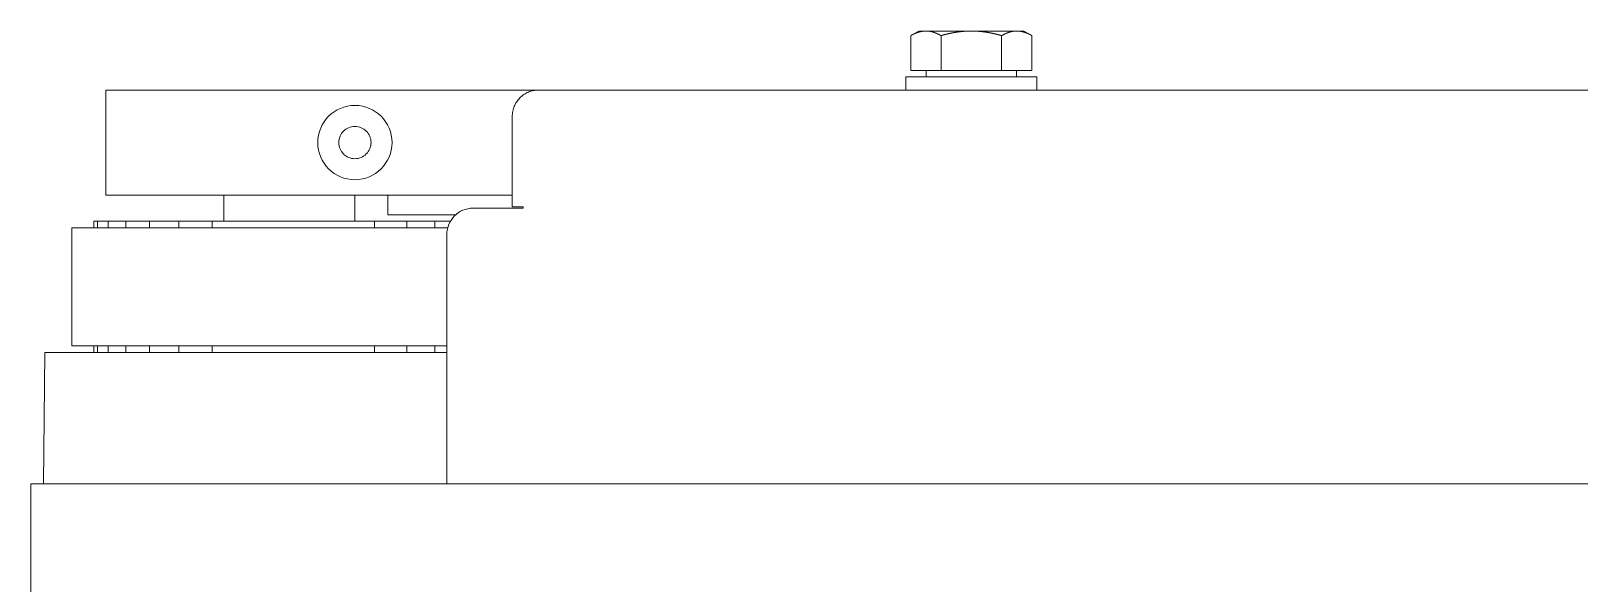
# Model space of a CAD drawing. Extents: x -681219 to -550379, y -242630 to -158199.
# Drawn here: x -672442.1 to -672324.1, y -213758.1 to -213716 of the extents above; entities that cross this region are included whole.
import ezdxf

# ---------------------------------------------------------------- set-up
doc = ezdxf.new("R2010")
doc.units = 0
doc.header["$LTSCALE"] = 1000
doc.linetypes.add('DASHED2', pattern=[9.525, 6.35, -3.175])
doc.layers.get('0').update_dxf_attribs({"linetype": 'CONTINUOUS'})
doc.layers.add('future', color=4, linetype='DASHED2', lineweight=0)

# ---------------------------------------------------------------- blocks, each defined once
blk = doc.blocks.new('A$Caddf9ae6')
at = {"color": 0}
for p, q in [((165.81, -3955.47), (165.81, -3555.47)), ((195.81, -3803.47), (195.81, -3936.47)), ((196.81, -3898.47), (195.81, -3898.47)), ((196.81, -3908.47), (196.81, -3898.47)), ((197.31, -3901.16), (197.31, -3898.85)), ((197.31, -3898.85), (199.96, -3898.85)), ((200.31, -3899.47), (199.96, -3898.85)), ((200.31, -3900), (200.31, -3899.47)), ((197.31, -3900.03), (196.81, -3900.03)), ((200.31, -3903.47), (200.31, -3900)), ((197.31, -3905.78), (197.31, -3901.16)), ((197.31, -3901.16), (199.96, -3901.16)), ((200.31, -3906.93), (200.31, -3903.47)), ((197.31, -3905.78), (199.96, -3905.78)), ((197.31, -3908.09), (197.31, -3905.78)), ((197.31, -3906.91), (196.81, -3906.91)), ((200.31, -3907.47), (199.96, -3908.09)), ((200.31, -3907.47), (200.31, -3906.93)), ((196.81, -3908.47), (195.81, -3908.47)), ((197.31, -3908.09), (199.96, -3908.09)), ((195.81, -3936.47), (195.81, -3956.47)), ((186.81, -3938.39), (186.81, -3937.64)), ((186.81, -3937.64), (186.91, -3937.64)), ((186.81, -3938.55), (186.81, -3938.39)), ((186.81, -3938.55), (186.81, -3941.46)), ((186.91, -3937.64), (186.91, -3938.47)), ((193.81, -3938.47), (186.91, -3938.47)), ((187.81, -3938.47), (187.81, -3956.47)), ((185.31, -3949.15), (185.31, -3943.4)), ((185.81, -3943.19), (185.81, -3943.33)), ((185.81, -3943.33), (185.81, -3944.19)), ((186.31, -3942.78), (186.31, -3947.41)), ((184.81, -3943.46), (165.81, -3943.46)), ((175.81, -3943.46), (175.81, -3974.12)), ((176.31, -3944.37), (175.81, -3944.37)), ((176.31, -3943.46), (176.31, -3949.15)), ((185.81, -3944.37), (185.31, -3944.37)), ((185.81, -3944.19), (185.81, -3944.37)), ((185.81, -3944.37), (185.81, -3944.42)), ((185.81, -3944.42), (185.81, -3944.99)), ((185.81, -3944.99), (185.81, -3945.21)), ((185.81, -3945.21), (185.81, -3946.01)), ((176.31, -3946.5), (175.81, -3946.5)), ((185.81, -3946.5), (185.31, -3946.5)), ((185.81, -3946.01), (185.81, -3946.33)), ((185.81, -3946.33), (185.81, -3946.5)), ((185.81, -3946.5), (185.81, -3946.58)), ((185.81, -3946.58), (185.81, -3947.25)), ((185.81, -3947.25), (185.81, -3947.48)), ((185.81, -3947.48), (185.81, -3948.19)), ((186.31, -3947.97), (186.31, -3947.41)), ((186.31, -3947.97), (187.81, -3947.97)), ((176.31, -3948.97), (175.81, -3948.97)), ((176.31, -3972.04), (176.31, -3949.15)), ((185.81, -3948.97), (185.31, -3948.97)), ((185.31, -3949.15), (185.31, -3972.04)), ((185.81, -3948.19), (185.81, -3948.51)), ((185.81, -3948.51), (185.81, -3948.89)), ((185.81, -3948.89), (185.81, -3948.97)), ((185.81, -3948.97), (185.81, -3949.09)), ((185.81, -3949.09), (185.81, -3949.84)), ((185.81, -3949.84), (185.81, -3950.06)), ((185.81, -3950.06), (185.81, -3950.66)), ((187.81, -3950.47), (185.81, -3950.47)), ((185.81, -3950.66), (185.81, -3950.97)), ((185.81, -3950.97), (185.81, -3951.38)), ((185.81, -3951.38), (185.81, -3951.58)), ((185.81, -3951.58), (185.81, -3951.69)), ((185.81, -3951.69), (185.81, -3951.84)), ((185.81, -3951.84), (185.81, -3952.64)), ((185.81, -3952.64), (185.81, -3952.85)), ((185.81, -3952.85), (185.81, -3953.31)), ((185.81, -3953.31), (185.81, -3953.6)), ((185.81, -3953.6), (185.81, -3954.03)), ((185.81, -3954.03), (185.81, -3954.28)), ((185.81, -3954.28), (185.81, -3954.55)), ((185.81, -3954.55), (185.81, -3954.73)), ((185.81, -3954.73), (185.81, -3955.55)), ((165.81, -3955.47), (165.81, -3975.17)), ((185.81, -3955.55), (185.81, -3955.73)), ((185.81, -3955.73), (185.81, -3956.04)), ((185.81, -3956.04), (185.81, -3956.3)), ((185.81, -3956.3), (185.81, -3956.73)), ((185.81, -3956.73), (185.81, -3957.01)), ((185.81, -3957.01), (185.81, -3957.44)), ((185.81, -3957.44), (185.81, -3957.64)), ((187.81, -3956.47), (187.81, -3969.47)), ((195.81, -3969.47), (195.81, -3956.47)), ((185.81, -3957.64), (185.81, -3958.45)), ((185.81, -3958.45), (185.81, -3958.61)), ((185.81, -3958.61), (185.81, -3958.75)), ((185.81, -3958.75), (185.81, -3958.97)), ((185.81, -3958.97), (185.81, -3959.38)), ((185.81, -3959.38), (185.81, -3959.69)), ((185.81, -3959.69), (185.81, -3960.26)), ((185.81, -3960.26), (185.81, -3960.48)), ((187.81, -3960.47), (185.81, -3960.47)), ((185.81, -3960.48), (185.81, -3961.24)), ((175.81, -3961.36), (176.31, -3961.36)), ((185.31, -3961.36), (185.81, -3961.36)), ((185.81, -3961.24), (185.81, -3961.36)), ((185.81, -3961.36), (185.81, -3961.5)), ((185.81, -3961.5), (185.81, -3961.88)), ((185.81, -3961.88), (185.81, -3962.21)), ((185.81, -3962.21), (185.81, -3962.89)), ((185.81, -3962.89), (185.81, -3963.12)), ((185.81, -3963.12), (185.81, -3963.81)), ((175.81, -3963.9), (176.31, -3963.9)), ((185.31, -3963.9), (185.81, -3963.9)), ((185.81, -3963.81), (185.81, -3963.9)), ((185.81, -3963.9), (185.81, -3964.14)), ((185.81, -3964.14), (185.81, -3964.46)), ((185.81, -3964.46), (185.81, -3965.24)), ((185.81, -3965.24), (185.81, -3965.47)), ((185.81, -3965.47), (185.81, -3966.06)), ((175.81, -3966.12), (176.31, -3966.12)), ((185.31, -3966.12), (185.81, -3966.12)), ((185.81, -3966.06), (185.81, -3966.12)), ((185.81, -3966.12), (185.81, -3966.37)), ((185.81, -3966.37), (185.81, -3967.22)), ((175.81, -3967.93), (176.31, -3967.93)), ((185.31, -3967.93), (185.81, -3967.93)), ((185.81, -3967.22), (185.81, -3967.43)), ((185.81, -3967.43), (185.81, -3967.9)), ((185.81, -3967.9), (185.81, -3967.93)), ((185.81, -3967.93), (185.81, -3968.74)), ((175.81, -3969.28), (176.31, -3969.28)), ((185.31, -3969.28), (185.81, -3969.28)), ((185.81, -3968.74), (185.81, -3968.93)), ((185.81, -3968.93), (185.81, -3969.26)), ((185.81, -3969.26), (185.81, -3969.28)), ((185.81, -3969.28), (185.81, -3969.75)), ((175.81, -3970.1), (176.31, -3970.1)), ((175.81, -3970.37), (176.31, -3970.37)), ((185.31, -3970.1), (185.81, -3970.1)), ((185.31, -3970.37), (185.81, -3970.37)), ((185.81, -3969.75), (185.81, -3969.92)), ((185.81, -3969.92), (185.81, -3970.1)), ((185.81, -3970.1), (185.81, -3970.1)), ((185.81, -3970.1), (185.81, -3970.21)), ((185.81, -3970.21), (185.81, -3970.35)), ((185.81, -3970.35), (185.81, -3970.37)), ((195.81, -3969.47), (187.81, -3969.47)), ((185.31, -3972.04), (176.31, -3972.04)), ((-134.19, -3975.17), (165.81, -3975.17)), ((175.81, -3974.12), (165.81, -3974.21))]:
    blk.add_line(p, q, dxfattribs=at)
for radius in [2.83, 1.23]:
    blk.add_circle((191.81, -3950.47), radius, dxfattribs=at)
blk.add_arc((193.81, -3936.47), 2, 270, 0, dxfattribs=at)
blk.add_ellipse((184.81, -3941.46), major_axis=(2, 0), ratio=0.99863, start_param=4.712389, end_param=6.283185, dxfattribs=at)
for points in [[(200.31, -3900), (200.31, -3899.47), (199.96, -3898.85)], [(199.96, -3901.16), (200.31, -3900.54), (200.31, -3900)], [(200.31, -3903.47), (200.31, -3902.4), (199.96, -3901.16)], [(199.96, -3905.78), (200.31, -3904.54), (200.31, -3903.47)], [(200.31, -3906.93), (200.31, -3906.4), (199.96, -3905.78)], [(199.96, -3908.09), (200.31, -3907.47), (200.31, -3906.93)]]:
    blk.add_rational_spline(points, [1, 1.0379548493, 1], degree=2, dxfattribs=at)

msp = doc.modelspace()

# ---------------------------------------------------------------- block references
at = {"layer": 'future', "xscale": -1, "rotation": 270}
msp.add_blockref('A$Caddf9ae6', (-668466.9156, -213916.3249), dxfattribs=at)

doc.saveas('drawing.dxf')
